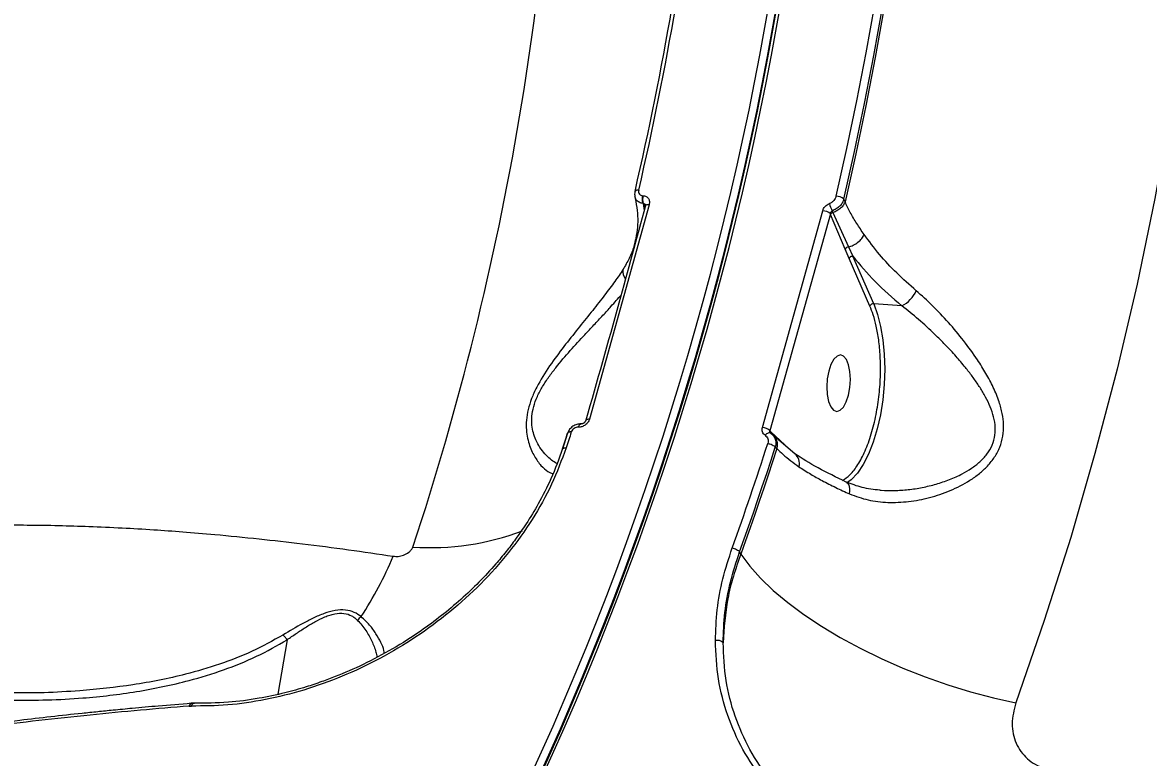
# Model space of a CAD drawing. Header units: millimetres. Extents: x -5609 to 5139, y -3980 to 3221.
# Drawn here: x 2949.6 to 3128.9, y 369.6 to 486.6 of the extents above; entities that cross this region are included whole.
import ezdxf

# ---------------------------------------------------------------- set-up
doc = ezdxf.new("R2010")
doc.units = ezdxf.units.MM
for name, color, linetype in [('DIKOM_ЗОНА', 80, 'Continuous'), ('DIKOM_ОБЪЕКТ', 7, 'Continuous'), ('DIKOM_РАЗМЕР_ОБЪЕКТА', 7, 'Continuous')]:
    doc.layers.add(name, color=color, linetype=linetype)
doc.styles.add('style1', font='arial.ttf', dxfattribs={"width": 0.8})
doc.dimstyles.new('1-50', dxfattribs={"dimtxt": 300, "dimasz": 200, "dimexe": 100, "dimexo": 0, "dimgap": 100, "dimtad": 1, "dimtxsty": 'style1', "dimcen": 200, "dimclrd": 7, "dimclre": 7, "dimclrt": 7, "dimadec": 1, "dimazin": 2, "dimtfac": 1, "dimtmove": 0, "dimatfit": 2, "dimfxl": 0, "dimlwd": 25, "dimlwe": 18, "dimarcsym": 0})

# ---------------------------------------------------------------- blocks, each defined once
blk = doc.blocks.new('A$Cc336a1e3')
at = {"color": 7, "linetype": 'Continuous', "lineweight": 15}
for p, q in [((5868.52, 1731.92), (5868.55, 1731.92)), ((5869.53, 1730.49), (5860.01, 1696.35)), ((5868.6, 1730.68), (5868.63, 1730.68)), ((5868.95, 1730.46), (5868.94, 1730.3)), ((5900.72, 1730.94), (5900.52, 1731.37)), ((5887.56, 1695.05), (5897.16, 1729.53)), ((5898.37, 1729.02), (5888.76, 1694.51)), ((5898.41, 1728.94), (5898.37, 1729.02)), ((5900.72, 1723.44), (5898.41, 1728.94)), ((5898.68, 1729.52), (5898.79, 1729.26)), ((5898.79, 1729.26), (5901.26, 1723.78)), ((5867.34, 1724.96), (5867.3, 1724.78)), ((5901.35, 1721.94), (5900.72, 1723.44)), ((5901.26, 1723.78), (5901.96, 1722.29)), ((5904.66, 1714.37), (5901.35, 1721.94)), ((5905.27, 1714.73), (5901.96, 1722.29)), ((5909.75, 1714.4), (5905.27, 1714.73)), ((5859.43, 1696.13), (5859.41, 1696.1)), ((5856.55, 1694.15), (5855.72, 1691.62)), ((5858.28, 1695.1), (5858.26, 1695.1)), ((5858.71, 1695.62), (5858.69, 1695.62)), ((5888.76, 1694.51), (5888.9, 1694.38)), ((5888.87, 1694.13), (5889.32, 1693.72)), ((5888.9, 1694.38), (5891.89, 1691.58)), ((5889.41, 1693.65), (5889.16, 1693.89)), ((5892.73, 1690.86), (5889.41, 1693.65)), ((5889.6, 1691.93), (5889.85, 1691.69)), ((5884.13, 1674.91), (5883.92, 1675.27)), ((5796.71, 1651.17), (5796.68, 1651.17)), ((5797.13, 1651.19), (5796.72, 1651.17)), ((5796.31, 1650.72), (5796.36, 1650.72)), ((5796.36, 1650.72), (5796.66, 1650.73))]:
    blk.add_line(p, q, dxfattribs=at)
at = {"color": 8, "linetype": 'Continuous', "lineweight": 15}
for p, q in [((5868.76, 1729.59), (5868.6, 1730.68)), ((5868.63, 1730.68), (5868.9, 1730.12)), ((5891.89, 1691.58), (5892.48, 1691.04)), ((5811.89, 1661.27), (5810.42, 1652.6))]:
    blk.add_line(p, q, dxfattribs=at)
at = {"color": 7, "linetype": 'Continuous', "lineweight": 15, "flags": 128}
for points in [[(5960.29, 1842.62), (5960.23, 1828.58), (5959.82, 1814.56), (5959.07, 1800.58), (5957.96, 1786.64), (5956.5, 1772.75), (5954.7, 1758.92), (5952.55, 1745.16), (5950.05, 1731.46), (5947.21, 1717.85), (5944.03, 1704.32), (5940.5, 1690.89), (5936.64, 1677.56), (5932.43, 1664.34), (5927.9, 1651.24)], [(5899.3, 1731.86), (5901.01, 1739.43), (5902.6, 1747.02), (5904.07, 1754.65), (5905.43, 1762.3), (5906.66, 1769.98), (5907.78, 1777.68), (5908.79, 1785.4), (5909.67, 1793.14)], [(5900.52, 1731.37), (5902.23, 1738.96), (5903.82, 1746.58), (5905.3, 1754.22), (5906.66, 1761.89), (5907.9, 1769.58), (5909.02, 1777.3), (5910.03, 1785.04), (5910.92, 1792.79)], [(5911.16, 1792.67), (5910.27, 1784.87), (5909.26, 1777.1), (5908.14, 1769.34), (5906.89, 1761.61), (5905.52, 1753.9), (5904.04, 1746.22), (5902.44, 1738.57), (5900.72, 1730.94)], [(5898.12, 1704), (5897.89, 1702.77), (5897.81, 1701.5), (5897.88, 1700.27), (5898.09, 1699.19), (5898.44, 1698.34), (5898.89, 1697.8), (5899.4, 1697.61), (5899.93, 1697.78), (5900.45, 1698.3), (5900.9, 1699.13), (5901.25, 1700.2), (5901.48, 1701.42), (5901.56, 1702.7), (5901.49, 1703.93), (5901.28, 1705.01), (5900.93, 1705.86), (5900.48, 1706.4), (5899.97, 1706.59), (5899.44, 1706.42), (5898.92, 1705.9), (5898.47, 1705.07), (5898.12, 1704)], [(5857.13, 1694.33), (5857.03, 1694.01), (5856.93, 1693.69), (5856.82, 1693.38), (5856.72, 1693.06), (5856.61, 1692.74), (5856.51, 1692.43), (5856.41, 1692.11), (5856.3, 1691.79)], [(5888.87, 1694.13), (5888.79, 1694.18), (5888.7, 1694.21), (5888.59, 1694.2), (5888.48, 1694.17), (5888.35, 1694.11), (5888.23, 1694.03), (5888.11, 1693.92), (5887.99, 1693.8)], [(5883.92, 1675.27), (5884.67, 1677.34), (5885.4, 1679.41), (5886.12, 1681.49), (5886.84, 1683.57), (5887.54, 1685.66), (5888.24, 1687.75), (5888.93, 1689.84), (5889.6, 1691.93)], [(5889.85, 1691.69), (5889.17, 1689.58), (5888.47, 1687.48), (5887.77, 1685.38), (5887.06, 1683.28), (5886.34, 1681.18), (5885.62, 1679.09), (5884.88, 1677), (5884.13, 1674.91)], [(5884.13, 1674.91), (5885.54, 1673), (5887.27, 1671.07), (5889.29, 1669.13), (5891.59, 1667.19), (5894.15, 1665.29), (5896.94, 1663.43), (5899.94, 1661.63), (5903.12, 1659.91), (5906.46, 1658.28), (5909.91, 1656.76), (5913.46, 1655.37), (5917.06, 1654.1), (5920.69, 1652.99), (5924.32, 1652.03), (5927.9, 1651.24)]]:
    blk.add_lwpolyline(points, dxfattribs=at)
at = {"color": 8, "linetype": 'Continuous', "lineweight": 15, "flags": 128}
for points in [[(5905.27, 1714.73), (5905.89, 1713.03), (5906.38, 1711.1), (5906.74, 1708.97), (5906.96, 1706.69), (5907.03, 1704.31), (5906.94, 1701.88), (5906.71, 1699.45), (5906.33, 1697.08), (5905.82, 1694.82), (5905.18, 1692.72), (5904.43, 1690.82), (5903.59, 1689.17), (5902.67, 1687.8), (5901.7, 1686.74), (5900.97, 1686.18)], [(5858.26, 1695.1), (5858.31, 1695.25), (5858.37, 1695.37), (5858.44, 1695.47), (5858.51, 1695.55), (5858.59, 1695.6), (5858.66, 1695.62), (5858.7, 1695.62)], [(5858.28, 1695.1), (5858.33, 1695.25), (5858.39, 1695.37), (5858.46, 1695.47), (5858.53, 1695.55), (5858.61, 1695.6), (5858.69, 1695.62), (5858.7, 1695.62)], [(5901.43, 1684.48), (5901.49, 1684.91), (5901.48, 1685.31), (5901.42, 1685.67), (5901.3, 1685.97), (5901.13, 1686.21), (5900.91, 1686.37), (5900.89, 1686.37)]]:
    blk.add_lwpolyline(points, dxfattribs=at)
at = {"color": 7, "linetype": 'Continuous', "lineweight": 15}
for centre, radius, start, end in [((5401.81, 1845.51), 493.84, 333.7539, 7.0339), ((5402, 1845.49), 494.89, 333.7536, 7.0341), ((5401.94, 1845.3), 495.01, 333.754, 7.0338), ((5402.21, 1845.78), 495.32, 333.7535, 7.0342), ((5388.13, 1822.46), 467.32, 341.7387, 359.0492), ((5399.97, 1841.94), 479.92, 346.833, 353.9545), ((5400.24, 1842.21), 480.25, 346.8326, 353.9551), ((5867.74, 1732.19), 0.629, 78.8698, 137.6147), ((5899.28, 1730.02), 1.84, 47.5126, 89.3625), ((5903.52, 1732.08), 5.48, 194.8386, 207.8482), ((5897.07, 1727.63), 1.91, 46.829, 87.3066), ((5898.95, 1728.68), 0.602, 105.6512, 154.6203), ((5901.29, 1723.14), 0.635, 92.3706, 152.3064), ((5907.33, 1718.99), 5.2, 297.835, 335.1595), ((5905.22, 1714.1), 0.63, 85.9595, 153.8037), ((5426.96, 1833.6), 451.65, 341.6802, 342.0182), ((5887.47, 1693.24), 1.82, 44.4978, 87.2207), ((5413.32, 1845.15), 499.01, 340.1701, 342.187), ((5771.81, 1698.68), 61.87, 326.9651, 337.0582), ((5825.26, 1662.88), 2.61, 127.2372, 145.3374), ((5880.38, 1659.86), 1.32, 45.6331, 103.6541)]:
    blk.add_arc(centre, radius, start, end, dxfattribs=at)
at = {"color": 8, "linetype": 'Continuous', "lineweight": 15}
for centre, radius, start, end in [((5867.18, 1719.86), 1.85, 169.816, 220.8036), ((5891.53, 1689.35), 1.93, 343.3109, 52.4749), ((5834.71, 1717.44), 41.51, 266.13, 290.6452)]:
    blk.add_arc(centre, radius, start, end, dxfattribs=at)
at = {"color": 7, "linetype": 'Continuous', "lineweight": 15}
for points, knots in [([(5892.01, 1906.63), (5889.62, 1906.05), (5885.2, 1904.97), (5879.15, 1903.44), (5874.19, 1902.16), (5870.17, 1901.1), (5866.73, 1900.18), (5861.96, 1898.88), (5855.66, 1897.13), (5845.84, 1894.31), (5834.13, 1890.79), (5819.84, 1886.25), (5805.07, 1881.25), (5789.94, 1875.77), (5774.62, 1869.84), (5759.25, 1863.45), (5743.95, 1856.58), (5729.43, 1849.53), (5715.7, 1842.3), (5702.8, 1834.92), (5690.76, 1827.4), (5679.6, 1819.76), (5669.37, 1812.01), (5660.08, 1804.19), (5651.77, 1796.31), (5644.46, 1788.39), (5637.9, 1780.14), (5632.26, 1771.56), (5627.72, 1762.68), (5624.88, 1754.85), (5623.26, 1748.09), (5622.66, 1743.79), (5622.44, 1740.94), (5622.37, 1739.49), (5622.33, 1738.09), (5622.33, 1737.13), (5622.33, 1736.69)], [0, 0, 0, 0, 0.015134, 0.028048, 0.0387, 0.047077, 0.054039, 0.061089, 0.078148, 0.095401, 0.126209, 0.157018, 0.193695, 0.230371, 0.267049, 0.308804, 0.350527, 0.392206, 0.433887, 0.475569, 0.517253, 0.558945, 0.600731, 0.642432, 0.684122, 0.725816, 0.767511, 0.814212, 0.86098, 0.907746, 0.938579, 0.969334, 0.977187, 0.984896, 0.99306, 1, 1, 1, 1]), ([(5852.69, 1815.79), (5849.72, 1814.8), (5843.63, 1812.78), (5834.83, 1809.7), (5826, 1806.5), (5817.75, 1803.38), (5809.23, 1800.04), (5801.01, 1796.68), (5792.67, 1793.13), (5785.31, 1789.86), (5778.78, 1786.85), (5773.1, 1784.16), (5767.62, 1781.47), (5762.26, 1778.77), (5756.93, 1775.99), (5751.46, 1773.05), (5745.81, 1769.91), (5740.03, 1766.56), (5734.49, 1763.23), (5727.62, 1758.92), (5719.7, 1753.66), (5710.98, 1747.38), (5702.91, 1741.06), (5695.5, 1734.7), (5688.18, 1727.76), (5681.19, 1720.27), (5674.84, 1712.24), (5669.57, 1704.27), (5667.05, 1699.02), (5665.79, 1696.4)], [0, 0, 0, 0, 0.030637, 0.062753, 0.092642, 0.125146, 0.152796, 0.18737, 0.218474, 0.249606, 0.274967, 0.297883, 0.320132, 0.344341, 0.367093, 0.390609, 0.418357, 0.445416, 0.473261, 0.5, 0.550099, 0.599906, 0.649621, 0.699395, 0.749371, 0.812175, 0.874747, 0.937631, 1, 1, 1, 1]), ([(5867.27, 1732.6), (5867.24, 1732.46), (5867.19, 1732.19), (5867.24, 1731.93), (5867.26, 1731.79)], [0, 0, 0, 0, 0.491139, 1, 1, 1, 1]), ([(5867.23, 1731.92), (5867.46, 1730.67), (5867.91, 1728.18), (5867.53, 1725.9), (5867.34, 1724.77)], [0, 0, 0, 0, 0.501399, 1, 1, 1, 1]), ([(5867.86, 1732.81), (5867.85, 1732.7), (5867.82, 1732.47), (5867.95, 1732.18), (5868.19, 1731.97), (5868.41, 1731.94), (5868.52, 1731.92)], [0, 0, 0, 0, 0.249243, 0.49921, 0.749489, 1, 1, 1, 1]), ([(5868.6, 1730.68), (5868.57, 1730.75), (5868.5, 1730.91), (5868.45, 1731.24), (5868.46, 1731.6), (5868.5, 1731.82), (5868.52, 1731.92)], [0, 0, 0, 0, 0.242323, 0.50001, 0.757688, 1, 1, 1, 1]), ([(5868.55, 1731.92), (5868.53, 1731.81), (5868.48, 1731.6), (5868.48, 1731.24), (5868.52, 1730.91), (5868.59, 1730.75), (5868.63, 1730.68)], [0, 0, 0, 0, 0.242312, 0.49999, 0.757677, 1, 1, 1, 1]), ([(5868.55, 1731.92), (5868.64, 1731.91), (5868.81, 1731.89), (5869.12, 1731.77), (5869.43, 1731.5), (5869.62, 1731.03), (5869.56, 1730.67), (5869.53, 1730.49)], [0, 0, 0, 0, 0.125594, 0.2512, 0.500898, 0.75044, 1, 1, 1, 1]), ([(5899.3, 1731.86), (5899.26, 1731.73), (5899.18, 1731.48), (5898.93, 1731.14), (5898.61, 1730.85), (5898.35, 1730.73), (5898.22, 1730.67)], [0, 0, 0, 0, 0.249426, 0.499151, 0.749359, 1, 1, 1, 1]), ([(5868.96, 1730.35), (5867.55, 1725.16), (5864.44, 1713.69), (5861.21, 1702.39), (5859.44, 1696.19)], [0, 0, 0, 0, 0.452484, 1, 1, 1, 1]), ([(5897.16, 1729.53), (5897.2, 1729.66), (5897.28, 1729.9), (5897.53, 1730.23), (5897.85, 1730.5), (5898.1, 1730.62), (5898.22, 1730.67)], [0, 0, 0, 0, 0.249408, 0.499308, 0.749537, 1, 1, 1, 1]), ([(5900.52, 1731.37), (5900.45, 1731.18), (5900.3, 1730.78), (5899.88, 1730.25), (5899.33, 1729.79), (5898.89, 1729.61), (5898.68, 1729.52)], [0, 0, 0, 0, 0.248119, 0.49743, 0.748021, 1, 1, 1, 1]), ([(5900.72, 1730.94), (5900.64, 1730.77), (5900.47, 1730.41), (5900.02, 1729.93), (5899.45, 1729.51), (5899.01, 1729.34), (5898.79, 1729.26)], [0, 0, 0, 0, 0.241833, 0.495653, 0.75177, 1, 1, 1, 1]), ([(5903.75, 1725.77), (5903.35, 1726.34), (5902.55, 1727.52), (5901.53, 1729.22), (5900.98, 1730.38), (5900.72, 1730.94)], [0, 0, 0, 0, 0.332861, 0.67666, 1, 1, 1, 1]), ([(5898.37, 1729.02), (5898.38, 1729.07), (5898.4, 1729.18), (5898.46, 1729.32), (5898.55, 1729.44), (5898.64, 1729.49), (5898.68, 1729.52)], [0, 0, 0, 0, 0.26384, 0.520275, 0.765701, 1, 1, 1, 1]), ([(5901.26, 1723.78), (5901.52, 1723.85), (5902.04, 1724.01), (5902.79, 1724.5), (5903.41, 1725.12), (5903.64, 1725.55), (5903.75, 1725.77)], [0, 0, 0, 0, 0.248204, 0.507977, 0.763362, 1, 1, 1, 1]), ([(5912.04, 1716.81), (5910.99, 1717.74), (5908.87, 1719.61), (5906.07, 1722.62), (5904.54, 1724.7), (5903.75, 1725.77)], [0, 0, 0, 0, 0.326013, 0.652887, 1, 1, 1, 1]), ([(5901.96, 1722.29), (5901.9, 1722.29), (5901.81, 1722.29), (5901.68, 1722.25), (5901.59, 1722.21), (5901.51, 1722.15), (5901.41, 1722.07), (5901.37, 1721.99), (5901.35, 1721.94)], [0, 0, 0, 0, 0.239367, 0.36835, 0.499905, 0.631632, 0.760382, 1, 1, 1, 1]), ([(5901.96, 1722.29), (5903.08, 1720.94), (5905.34, 1718.22), (5908.28, 1715.67), (5909.75, 1714.4)], [0, 0, 0, 0, 0.499119, 1, 1, 1, 1]), ([(5901.43, 1684.48), (5902.4, 1684.12), (5904.33, 1683.4), (5907.54, 1683.06), (5910.83, 1683.19), (5914.18, 1683.82), (5917.49, 1684.93), (5920.16, 1686.29), (5922.09, 1687.68), (5923.44, 1688.91), (5924.56, 1690.31), (5925.41, 1691.92), (5925.89, 1693.66), (5925.99, 1695.47), (5925.77, 1697.3), (5925.23, 1699.29), (5924.35, 1701.43), (5923.18, 1703.65), (5921.61, 1706.15), (5919.62, 1708.88), (5917.2, 1711.77), (5914.66, 1714.48), (5912.91, 1716.03), (5912.04, 1716.81)], [0, 0, 0, 0, 0.060845, 0.121611, 0.183356, 0.245192, 0.30774, 0.370553, 0.403623, 0.434355, 0.467557, 0.498924, 0.531461, 0.563761, 0.59464, 0.627846, 0.669956, 0.711774, 0.75355, 0.815743, 0.877336, 0.938873, 1, 1, 1, 1]), ([(5860.01, 1696.35), (5859.94, 1696.18), (5859.8, 1695.84), (5859.37, 1695.41), (5858.92, 1695.19), (5858.55, 1695.1), (5858.37, 1695.1), (5858.28, 1695.1)], [0, 0, 0, 0, 0.249579, 0.499142, 0.748798, 0.874465, 1, 1, 1, 1]), ([(5859.41, 1696.14), (5859.39, 1696.07), (5859.34, 1695.96), (5859.23, 1695.84), (5859.14, 1695.75), (5859.03, 1695.69), (5858.92, 1695.64), (5858.81, 1695.62), (5858.74, 1695.62), (5858.7, 1695.62)], [0, 0, 0, 0, 0.255072, 0.381874, 0.508244, 0.632449, 0.756122, 0.878402, 1, 1, 1, 1]), ([(5858.68, 1695.62), (5858.46, 1695.61), (5858.01, 1695.59), (5857.36, 1695.27), (5856.83, 1694.78), (5856.64, 1694.36), (5856.55, 1694.15)], [0, 0, 0, 0, 0.249483, 0.499894, 0.750399, 1, 1, 1, 1]), ([(5857.13, 1694.33), (5857.06, 1694.33), (5856.92, 1694.34), (5856.74, 1694.31), (5856.61, 1694.25), (5856.57, 1694.2), (5856.56, 1694.17)], [0, 0, 0, 0, 0.245965, 0.500094, 0.754117, 1, 1, 1, 1]), ([(5858.26, 1695.1), (5858.14, 1695.1), (5857.91, 1695.09), (5857.56, 1694.92), (5857.28, 1694.66), (5857.18, 1694.44), (5857.13, 1694.33)], [0, 0, 0, 0, 0.250151, 0.500359, 0.75022, 1, 1, 1, 1]), ([(5887.99, 1693.8), (5887.9, 1693.87), (5887.71, 1694.02), (5887.55, 1694.33), (5887.48, 1694.68), (5887.53, 1694.93), (5887.56, 1695.05)], [0, 0, 0, 0, 0.249777, 0.499734, 0.74968, 1, 1, 1, 1]), ([(5888.87, 1694.13), (5888.84, 1694.15), (5888.78, 1694.2), (5888.74, 1694.29), (5888.73, 1694.4), (5888.75, 1694.47), (5888.76, 1694.51)], [0, 0, 0, 0, 0.242803, 0.490093, 0.742673, 1, 1, 1, 1]), ([(5887.99, 1693.8), (5888.08, 1693.72), (5888.27, 1693.57), (5888.44, 1693.25), (5888.5, 1692.88), (5888.44, 1692.63), (5888.41, 1692.5)], [0, 0, 0, 0, 0.249787, 0.499654, 0.749441, 1, 1, 1, 1]), ([(5888.41, 1692.5), (5888.52, 1692.48), (5888.76, 1692.44), (5889.13, 1692.3), (5889.44, 1692.12), (5889.55, 1691.99), (5889.6, 1691.93)], [0, 0, 0, 0, 0.24057, 0.499983, 0.759363, 1, 1, 1, 1]), ([(5856.3, 1691.79), (5855.58, 1689.85), (5854.14, 1685.98), (5851, 1680.39), (5847.23, 1675.07), (5842.81, 1670.13), (5837.84, 1665.62), (5832.43, 1661.63), (5826.67, 1658.19), (5820.67, 1655.36), (5814.55, 1653.17), (5808.43, 1651.65), (5802.39, 1650.77), (5798.58, 1650.74), (5796.66, 1650.73)], [0, 0, 0, 0, 0.083421, 0.1666, 0.249544, 0.333042, 0.416018, 0.499512, 0.582693, 0.665939, 0.749583, 0.832831, 0.916288, 1, 1, 1, 1]), ([(5855.75, 1691.68), (5855.17, 1690.07), (5854.08, 1687.1), (5852.05, 1683.11), (5850.12, 1679.92), (5848.38, 1677.4), (5846.75, 1675.27), (5844, 1671.97), (5839.64, 1667.56), (5834, 1663.13), (5828.72, 1659.77), (5824.13, 1657.34), (5820.35, 1655.69), (5817.3, 1654.55), (5814.63, 1653.66), (5811.27, 1652.72), (5807.13, 1651.85), (5802.23, 1651.19), (5798.86, 1651.18), (5797.04, 1651.17)], [0, 0, 0, 0, 0.070157, 0.129699, 0.178556, 0.217074, 0.249281, 0.282103, 0.38256, 0.484043, 0.551901, 0.618877, 0.681429, 0.710805, 0.746025, 0.792349, 0.849901, 0.919248, 1, 1, 1, 1]), ([(5855.73, 1691.63), (5855.75, 1691.66), (5855.79, 1691.72), (5855.92, 1691.78), (5856.09, 1691.81), (5856.23, 1691.8), (5856.3, 1691.79)], [0, 0, 0, 0, 0.254605, 0.511286, 0.762315, 1, 1, 1, 1]), ([(5889.85, 1691.69), (5890.18, 1691.39), (5890.85, 1690.76), (5892.02, 1689.75), (5892.93, 1689.11), (5893.37, 1688.8)], [0, 0, 0, 0, 0.327589, 0.671358, 1, 1, 1, 1]), ([(5900.89, 1686.37), (5899.34, 1687.12), (5896.25, 1688.6), (5893.88, 1690.12), (5892.7, 1690.88)], [0, 0, 0, 0, 0.502183, 1, 1, 1, 1]), ([(5893.37, 1688.8), (5893.99, 1688.4), (5895.13, 1687.67), (5897.11, 1686.57), (5899.15, 1685.52), (5900.69, 1684.81), (5901.43, 1684.48)], [0, 0, 0, 0, 0.270991, 0.498444, 0.759281, 1, 1, 1, 1]), ([(5906.23, 1685.07), (5905.28, 1685.18), (5903.38, 1685.39), (5901.72, 1686.05), (5900.89, 1686.37)], [0, 0, 0, 0, 0.501764, 1, 1, 1, 1]), ([(5828.79, 1674.57), (5829.04, 1674.55), (5829.56, 1674.5), (5830.42, 1674.7), (5831.15, 1675.08), (5831.59, 1675.49), (5831.81, 1675.78), (5831.88, 1675.95), (5831.91, 1676.03)], [0, 0, 0, 0, 0.237283, 0.475242, 0.725668, 0.858799, 0.931749, 1, 1, 1, 1]), ([(5880.07, 1661.14), (5880.13, 1662.77), (5880.25, 1666.02), (5881.15, 1670.97), (5882.21, 1674.24), (5882.74, 1675.88)], [0, 0, 0, 0, 0.33397, 0.666104, 1, 1, 1, 1]), ([(5881.3, 1660.8), (5881.36, 1662.4), (5881.48, 1665.59), (5882.36, 1670.45), (5883.4, 1673.66), (5883.92, 1675.27)], [0, 0, 0, 0, 0.334023, 0.665982, 1, 1, 1, 1]), ([(5884.13, 1674.91), (5883.71, 1673.73), (5882.87, 1671.38), (5881.69, 1666.64), (5881.46, 1663.13), (5881.3, 1660.8)], [0, 0, 0, 0, 0.251948, 0.503291, 1, 1, 1, 1]), ([(5882.74, 1675.88), (5882.86, 1675.85), (5883.09, 1675.8), (5883.46, 1675.65), (5883.76, 1675.46), (5883.87, 1675.33), (5883.92, 1675.27)], [0, 0, 0, 0, 0.240597, 0.50001, 0.759422, 1, 1, 1, 1]), ([(5823.68, 1664.95), (5823.33, 1665.2), (5822.63, 1665.69), (5821.22, 1666.07), (5819.54, 1666), (5817.77, 1665.49), (5816.05, 1664.74), (5813.84, 1663.59), (5812.27, 1662.65), (5811.23, 1662.03)], [0, 0, 0, 0, 0.12659, 0.253645, 0.380426, 0.506318, 0.63106, 0.754547, 1, 1, 1, 1]), ([(5811.89, 1661.28), (5812.37, 1661.61), (5813.32, 1662.27), (5814.8, 1663.24), (5816.3, 1664.15), (5817.62, 1664.81), (5818.68, 1665.21), (5819.73, 1665.49), (5820.99, 1665.56), (5822, 1665.2), (5822.68, 1664.76), (5822.96, 1664.5), (5823.11, 1664.36)], [0, 0, 0, 0, 0.128168, 0.255092, 0.381165, 0.506033, 0.569903, 0.629108, 0.750526, 0.873736, 0.933987, 1, 1, 1, 1]), ([(5811.89, 1661.28), (5811.77, 1661.44), (5811.53, 1661.75), (5811.33, 1661.93), (5811.23, 1662.03)], [0, 0, 0, 0, 0.500006, 1, 1, 1, 1]), ([(5745.36, 1653.9), (5749.13, 1653.3), (5756.63, 1652.12), (5768.03, 1651.51), (5778.48, 1651.8), (5787.93, 1652.91), (5795.42, 1654.46), (5801.8, 1656.42), (5807.07, 1658.52), (5810.29, 1660.36), (5811.89, 1661.27)], [0, 0, 0, 0, 0.167001, 0.33307, 0.498441, 0.623692, 0.749446, 0.833904, 0.917659, 1, 1, 1, 1]), ([(5811.89, 1661.27), (5811.89, 1661.27), (5811.89, 1661.28), (5811.89, 1661.28), (5811.89, 1661.28), (5811.89, 1661.28)], [0, 0, 0, 0, 0.551954, 0.777777, 1, 1, 1, 1]), ([(5908.84, 1625.01), (5906.72, 1625.76), (5902.5, 1627.26), (5896.85, 1630.46), (5891.86, 1634.28), (5887.66, 1638.74), (5884.31, 1643.73), (5881.9, 1649.18), (5880.36, 1655), (5880.17, 1659.09), (5880.07, 1661.14)], [0, 0, 0, 0, 0.125125, 0.249775, 0.375247, 0.499701, 0.625034, 0.749554, 0.874299, 1, 1, 1, 1]), ([(5796.63, 1651.16), (5794.88, 1651.01), (5791.73, 1650.76), (5787.59, 1650.38), (5784.38, 1650.08), (5781.72, 1649.81), (5776.74, 1649.3), (5770.51, 1648.6), (5763.25, 1647.69), (5758.68, 1647.07), (5755.35, 1646.6), (5752.83, 1646.23), (5749.66, 1645.76), (5745.84, 1645.16), (5743.11, 1644.71), (5741.63, 1644.46)], [0, 0, 0, 0, 0.091557, 0.164217, 0.217965, 0.261242, 0.305428, 0.48375, 0.597417, 0.702127, 0.736576, 0.783424, 0.842906, 0.915075, 1, 1, 1, 1]), ([(5927.9, 1651.24), (5927.61, 1650.13), (5927.06, 1647.94), (5927.75, 1644.77), (5929.27, 1642.64), (5930.95, 1641.41), (5931.94, 1641.03), (5932.43, 1640.84)], [0, 0, 0, 0, 0.263266, 0.51865, 0.763106, 0.882395, 1, 1, 1, 1]), ([(5796.31, 1650.72), (5793.71, 1650.5), (5788.41, 1650.07), (5780.42, 1649.3), (5772.39, 1648.43), (5764.41, 1647.47), (5756.7, 1646.44), (5748.96, 1645.31), (5743.91, 1644.48), (5741.27, 1644.05)], [0, 0, 0, 0, 0.135725, 0.276763, 0.423101, 0.566649, 0.71089, 0.849204, 1, 1, 1, 1])]:
    blk.add_open_spline(points, degree=3, knots=knots, dxfattribs=at)
at = {"color": 8, "linetype": 'Continuous', "lineweight": 15}
for points, knots in [([(5868.6, 1730.68), (5868.38, 1730.73), (5867.93, 1730.83), (5867.44, 1731.24), (5867.32, 1731.62), (5867.26, 1731.81)], [0, 0, 0, 0, 0.338599, 0.680008, 1, 1, 1, 1]), ([(5868.63, 1730.68), (5868.65, 1730.67), (5868.71, 1730.67), (5868.78, 1730.64), (5868.85, 1730.59), (5868.91, 1730.53), (5868.93, 1730.48), (5868.94, 1730.45)], [0, 0, 0, 0, 0.197596, 0.397993, 0.602473, 0.813837, 1, 1, 1, 1]), ([(5869.53, 1730.49), (5869.43, 1730.5), (5869.21, 1730.5), (5868.99, 1730.41), (5868.95, 1730.32), (5868.94, 1730.27)], [0, 0, 0, 0, 0.316799, 0.658431, 1, 1, 1, 1]), ([(5867.3, 1724.78), (5867.24, 1724.47), (5867.03, 1723.49), (5866.4, 1721.95), (5865.71, 1720.77), (5865.36, 1720.19)], [0, 0, 0, 0, 0.186302, 0.598098, 1, 1, 1, 1]), ([(5865.36, 1720.19), (5864.95, 1719.57), (5864.12, 1718.34), (5862.46, 1716.12), (5860.57, 1713.72), (5858.47, 1711.11), (5856.23, 1708.31), (5853.93, 1705.28), (5852.3, 1702.76), (5851.39, 1700.99), (5850.85, 1699.8), (5850.34, 1698.32), (5849.99, 1696.6), (5849.93, 1695.03), (5850.08, 1693.63), (5850.49, 1692.02), (5851.24, 1690.39), (5852.29, 1688.96), (5853.31, 1688.03), (5853.93, 1687.79), (5854.19, 1687.68)], [0, 0, 0, 0, 0.071634, 0.143186, 0.21537, 0.28732, 0.359972, 0.433043, 0.506571, 0.525966, 0.544726, 0.581078, 0.617386, 0.655478, 0.692277, 0.729135, 0.801809, 0.874402, 0.946154, 1, 1, 1, 1]), ([(5854.83, 1689.32), (5854.76, 1689.36), (5854.41, 1689.53), (5853.76, 1690.03), (5852.92, 1690.83), (5852.13, 1691.84), (5851.51, 1692.96), (5851.07, 1694.16), (5850.82, 1695.4), (5850.81, 1696.81), (5851.09, 1698.37), (5851.69, 1699.99), (5852.54, 1701.58), (5853.55, 1703.11), (5855.03, 1705.06), (5856.98, 1707.32), (5859.03, 1709.54), (5860.76, 1711.39), (5862.16, 1712.89), (5863.67, 1714.53), (5864.57, 1715.56), (5865.11, 1716.18)], [0, 0, 0, 0, 0.014062, 0.071088, 0.129173, 0.186031, 0.241964, 0.284342, 0.326037, 0.367525, 0.408481, 0.449494, 0.490972, 0.532676, 0.575052, 0.660396, 0.74636, 0.803493, 0.862605, 0.918327, 1, 1, 1, 1]), ([(5900.3, 1686.59), (5900.71, 1686.87), (5901.56, 1687.46), (5902.79, 1689.08), (5903.94, 1691.26), (5904.93, 1693.97), (5905.69, 1697.04), (5906.18, 1700.26), (5906.39, 1703.42), (5906.35, 1706.35), (5906.11, 1708.94), (5905.71, 1711.13), (5905.23, 1712.94), (5904.84, 1713.91), (5904.66, 1714.37)], [0, 0, 0, 0, 0.084339, 0.173957, 0.267478, 0.363079, 0.458677, 0.552199, 0.641817, 0.726156, 0.804349, 0.876008, 0.941137, 1, 1, 1, 1]), ([(5906.24, 1685.08), (5906.31, 1685.07), (5907.07, 1684.99), (5908.58, 1685), (5910.77, 1685.13), (5913.01, 1685.48), (5915.22, 1686.01), (5917.36, 1686.72), (5919.24, 1687.57), (5920.85, 1688.53), (5922.2, 1689.56), (5923.35, 1690.79), (5924.2, 1692.22), (5924.65, 1693.83), (5924.65, 1695.5), (5924.3, 1697.14), (5923.69, 1698.74), (5922.9, 1700.28), (5921.98, 1701.76), (5920.97, 1703.2), (5919.77, 1704.74), (5918.35, 1706.42), (5916.72, 1708.17), (5914.74, 1710.15), (5912.43, 1712.29), (5910.64, 1713.69), (5909.75, 1714.4)], [0, 0, 0, 0, 0.004971, 0.050485, 0.098582, 0.147074, 0.195345, 0.2426, 0.289297, 0.325013, 0.360591, 0.396304, 0.431802, 0.46751, 0.503036, 0.538665, 0.574151, 0.609826, 0.645232, 0.680594, 0.71608, 0.762083, 0.81192, 0.857931, 0.929021, 1, 1, 1, 1]), ([(5860.01, 1696.35), (5859.91, 1696.35), (5859.69, 1696.35), (5859.47, 1696.27), (5859.44, 1696.18), (5859.43, 1696.13)], [0, 0, 0, 0, 0.339676, 0.706378, 1, 1, 1, 1]), ([(5888.96, 1694.05), (5888.94, 1694.08), (5888.9, 1694.14), (5888.88, 1694.25), (5888.89, 1694.34), (5888.9, 1694.38)], [0, 0, 0, 0, 0.270147, 0.642233, 1, 1, 1, 1]), ([(5889.27, 1693.75), (5889.35, 1693.68), (5889.6, 1693.48), (5889.83, 1692.99), (5889.96, 1692.35), (5889.89, 1691.91), (5889.85, 1691.69)], [0, 0, 0, 0, 0.148212, 0.438664, 0.726381, 1, 1, 1, 1]), ([(5889.32, 1693.72), (5889.42, 1693.55), (5889.63, 1693.21), (5889.74, 1692.58), (5889.65, 1692.15), (5889.6, 1691.93)], [0, 0, 0, 0, 0.333318, 0.666386, 1, 1, 1, 1]), ([(5663.95, 1645.54), (5664.62, 1646.37), (5666.73, 1648.98), (5670.98, 1652.96), (5676.11, 1657.05), (5681.17, 1660.42), (5685.95, 1663.19), (5691.06, 1665.76), (5696.5, 1668.12), (5702.22, 1670.25), (5708.26, 1672.17), (5714.49, 1673.85), (5720.96, 1675.3), (5727.59, 1676.53), (5734.5, 1677.55), (5740.63, 1678.25), (5745.99, 1678.72), (5750.37, 1679.03), (5753.9, 1679.22), (5756.49, 1679.33), (5758.26, 1679.39), (5760.1, 1679.44), (5762.02, 1679.49), (5764.02, 1679.52), (5766.84, 1679.55), (5770.66, 1679.54), (5775.41, 1679.47), (5780.46, 1679.31), (5785.5, 1679.09), (5790.49, 1678.8), (5795.4, 1678.45), (5800.97, 1677.98), (5807.31, 1677.36), (5814.42, 1676.55), (5821.54, 1675.64), (5826.4, 1674.92), (5828.79, 1674.57)], [0, 0, 0, 0, 0.026367, 0.08339, 0.14055, 0.181033, 0.222034, 0.26295, 0.303979, 0.345331, 0.385926, 0.427482, 0.466621, 0.50692, 0.546368, 0.586169, 0.609273, 0.633647, 0.655997, 0.664725, 0.673787, 0.683184, 0.692916, 0.702983, 0.713383, 0.735159, 0.759594, 0.782662, 0.807788, 0.831151, 0.852318, 0.87549, 0.90712, 0.93759, 0.969438, 1, 1, 1, 1]), ([(5823.11, 1664.36), (5823.35, 1664.11), (5823.84, 1663.59), (5824.43, 1662.75), (5824.94, 1661.9), (5825.38, 1661.04), (5825.74, 1660.18), (5826.04, 1659.34), (5826.18, 1658.8), (5826.24, 1658.54)], [0, 0, 0, 0, 0.134917, 0.282321, 0.423063, 0.565496, 0.713661, 0.861539, 1, 1, 1, 1]), ([(5827.34, 1659.12), (5827.33, 1659.26), (5827.22, 1660.21), (5826.36, 1661.77), (5825.09, 1663.64), (5824.15, 1664.51), (5823.68, 1664.95)], [0, 0, 0, 0, 0.080515, 0.539259, 0.768663, 1, 1, 1, 1]), ([(5811.23, 1662.03), (5809.61, 1661.12), (5806.37, 1659.32), (5801.13, 1657.32), (5794.82, 1655.46), (5787.38, 1653.98), (5777.96, 1652.99), (5769.96, 1652.67), (5764.85, 1653.03), (5763.49, 1653.12)], [0, 0, 0, 0, 0.114552, 0.228585, 0.342933, 0.516009, 0.688646, 0.917365, 1, 1, 1, 1]), ([(5907.85, 1625.98), (5906.31, 1626.53), (5902.72, 1627.82), (5897.69, 1630.72), (5892.81, 1634.46), (5888.7, 1638.84), (5885.43, 1643.72), (5883.07, 1649.07), (5881.58, 1654.78), (5881.4, 1658.79), (5881.3, 1660.8)], [0, 0, 0, 0, 0.095989, 0.224651, 0.354192, 0.482728, 0.61223, 0.740945, 0.869952, 1, 1, 1, 1]), ([(5796.31, 1650.72), (5796.34, 1650.81), (5796.41, 1650.99), (5796.56, 1651.16), (5796.69, 1651.16), (5796.75, 1651.17)], [0, 0, 0, 0, 0.319212, 0.65962, 1, 1, 1, 1]), ([(5796.75, 1651.16), (5796.7, 1651.16), (5796.59, 1651.16), (5796.45, 1651), (5796.39, 1650.81), (5796.36, 1650.72)], [0, 0, 0, 0, 0.303605, 0.663218, 1, 1, 1, 1]), ([(5796.66, 1650.73), (5796.7, 1650.81), (5796.77, 1650.98), (5796.93, 1651.13), (5797.07, 1651.2), (5797.14, 1651.18), (5797.15, 1651.18)], [0, 0, 0, 0, 0.298223, 0.611913, 0.92557, 1, 1, 1, 1])]:
    blk.add_open_spline(points, degree=3, knots=knots, dxfattribs=at)
blk = doc.blocks.new('*D3')
at = {"layer": 'Defpoints', "color": 0, "transparency": 16777216}
for p in [(3639.92, 380.08), (-2820.17, -123), (3639.92, -3311)]:
    blk.add_point(p, dxfattribs=at)
at = {"layer": 'DIKOM_РАЗМЕР_ОБЪЕКТА', "color": 7, "lineweight": 18, "transparency": 16777216}
for p, q in [((3639.92, 380.08), (3639.92, -3411)), ((-2820.17, -123), (-2820.17, -3411))]:
    blk.add_line(p, q, dxfattribs=at)
at = {"layer": 'DIKOM_РАЗМЕР_ОБЪЕКТА', "color": 7, "lineweight": 25, "transparency": 16777216}
blk.add_line((-2620.17, -3311), (3439.92, -3311), dxfattribs=at)
at = {"layer": 'DIKOM_РАЗМЕР_ОБЪЕКТА', "color": 7, "transparency": 16777216}
for points in [[(-2620.17, -3277.67), (-2620.17, -3344.33), (-2820.17, -3311)], [(3439.92, -3277.67), (3439.92, -3344.33), (3639.92, -3311)]]:
    blk.add_solid(points, dxfattribs=at)
at = {"layer": 'DIKOM_РАЗМЕР_ОБЪЕКТА', "color": 7, "transparency": 16777216, "insert": (300, -3057.83), "char_height": 300, "attachment_point": 5, "style": 'style1'}
blk.add_mtext('6450', dxfattribs=at)

msp = doc.modelspace()

# ---------------------------------------------------------------- linework, layer by layer
at = {"layer": 'DIKOM_ЗОНА', "color": 3}
msp.add_lwpolyline([(2939.334, 2931.974), (900.981, 3207.888, 0.0336485), (699.775, 3221.444), (-855.722, 3221.444, 0.3450653), (-1627.071, 2617.16, -0.3450653), (-1869.804, 2427), (-2570.165, 2427, 0.2993426), (-2891.522, 2215.672, -0.2663845), (-3090.623, 2066.584, 0.3788989), (-4320.166, 677), (-4320.166, -123, 0.4142136), (-2820.166, -1623), (-1877.662, -1623, -0.3625513), (-1631.68, -1828.354, 0.3625513), (-500.262, -2772.903), (2623.558, -2772.903, 0.1101119), (3048.303, -2678.216, 0.0074232), (3074.992, -2665.207), (4590.059, -1898.704, 0.0849595), (4861.114, -1697.782, 0.1932013), (5138.624, -1006.4), (5138.624, 414.929, 0.3753338)], format="xyb", close=True, dxfattribs=at)
at = {"layer": 'DIKOM_РАЗМЕР_ОБЪЕКТА'}
msp.add_circle((2594.5, 436), 1052.678, dxfattribs=at)

# ---------------------------------------------------------------- block references
at = {"layer": 'DIKOM_ОБЪЕКТ'}
msp.add_blockref('A$Cc336a1e3', (-2820.166, -1272.903), dxfattribs=at)

# ---------------------------------------------------------------- dimensions: what is measured, and where the dimension line sits
at = {"layer": 'DIKOM_РАЗМЕР_ОБЪЕКТА'}
dim = msp.add_linear_dim(base=(3639.915, -3311), p1=(-2820.166, -123), p2=(3639.915, 380.085), text='6450', dimstyle='1-50', dxfattribs=at)
dim.commit()
dim.dimension.update_dxf_attribs({"geometry": '*D3', "text_midpoint": (300, -3311), "dimtype": 160})

doc.saveas('drawing.dxf')
